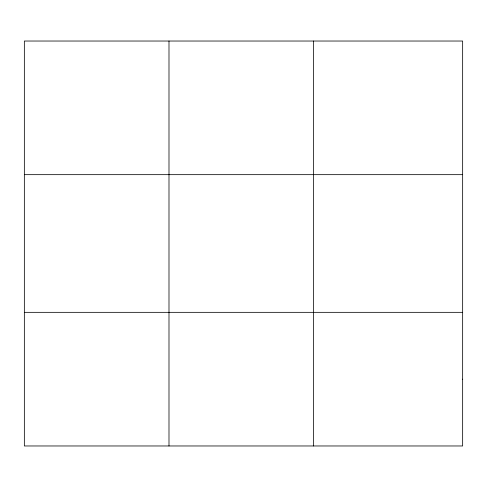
<?xml version="1.0" encoding="UTF-8"?>
<svg xmlns="http://www.w3.org/2000/svg" width="487" height="487" viewBox="0 0 487 487"><rect width="100%" height="100%" fill="white"/><g stroke="black" fill="none" stroke-linecap="round" stroke-linejoin="round"><path stroke-width="0.73" d="M168.989 445.97L168.989 41.03M313.628 445.97L313.628 41.03M24.35 174.663L462.65 174.663M24.35 312.337L462.65 312.337M462.65 379.154L462.65 445.97L24.35 445.97L24.35 41.03L462.65 41.03L462.65 379.154"/></g></svg>
